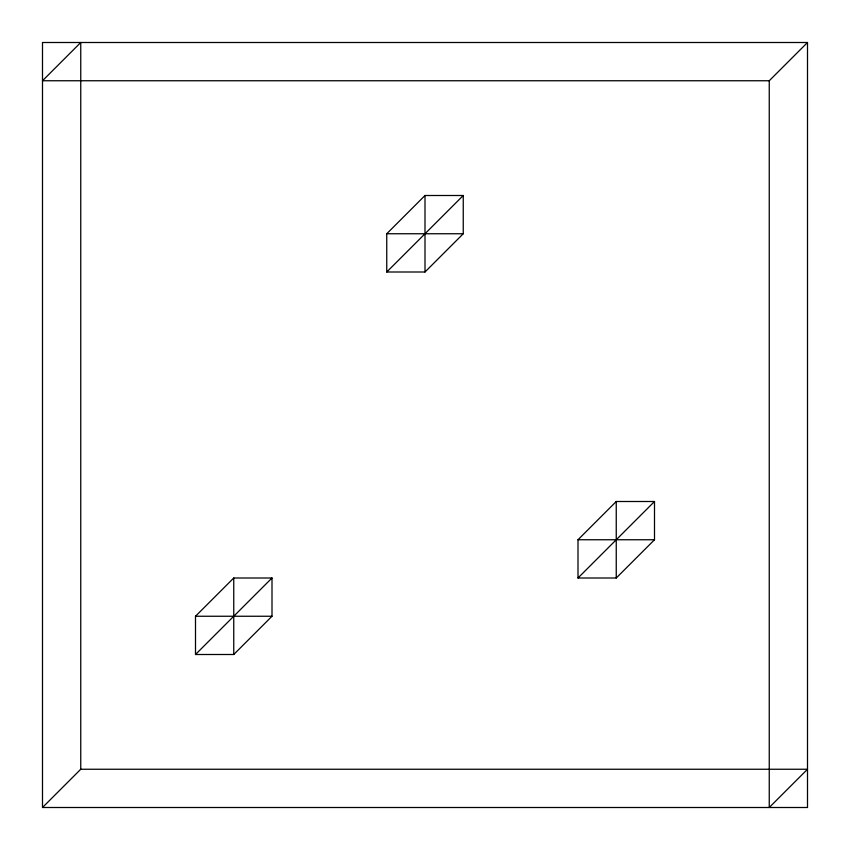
<?xml version="1.0" encoding="UTF-8"?>
<svg xmlns="http://www.w3.org/2000/svg" width="850" height="850" viewBox="0 0 850 850"><rect width="100%" height="100%" fill="white"/><g stroke="black" fill="none" stroke-linecap="round" stroke-linejoin="round"><path stroke-width="1.27" d="M386.75 233.75L425 195.5L463.25 195.5L463.25 233.75L425 272L386.75 272L386.75 233.75L463.25 233.75M386.75 272L463.25 195.5M195.5 616.25L233.75 578L272 578L272 616.25L233.75 654.5L195.5 654.5L195.5 616.25L272 616.25M42.5 807.5L80.75 769.25L807.5 769.25L769.25 807.5L769.25 80.75L807.5 42.5L42.5 42.5L42.5 807.5L807.5 807.5L807.5 42.5M195.5 654.5L272 578M578 539.75L616.25 501.5L654.5 501.5L654.5 539.75L616.25 578L578 578L578 539.75L654.5 539.75M578 578L654.5 501.5M769.25 80.75L42.5 80.75L80.75 42.5L80.75 769.25M616.25 501.5L616.25 578M425 195.5L425 272M233.75 578L233.75 654.5"/></g></svg>
